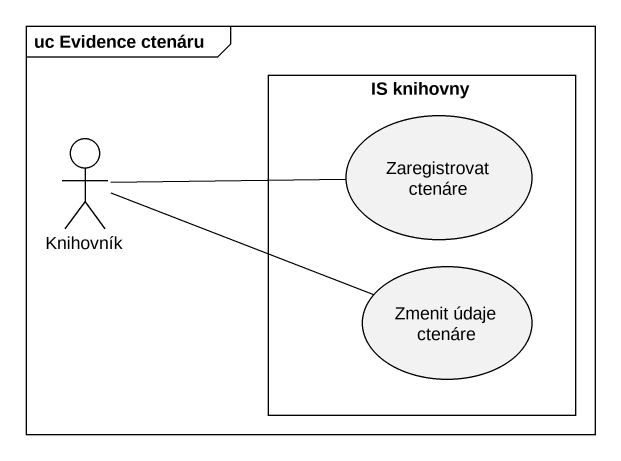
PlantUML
@startuml
mainframe uc Evidence ctenáru
rectangle "IS knihovny" as IS_knihovny {
  usecase "Zaregistrovat ctenáre" as Zaregistrovat_ctenáre
  usecase "Zmenit údaje ctenáre" as Zmenit_údaje_ctenáre
}
actor Knihovník
Knihovník -right- Zaregistrovat_ctenáre
Knihovník -right- Zmenit_údaje_ctenáre
@enduml
